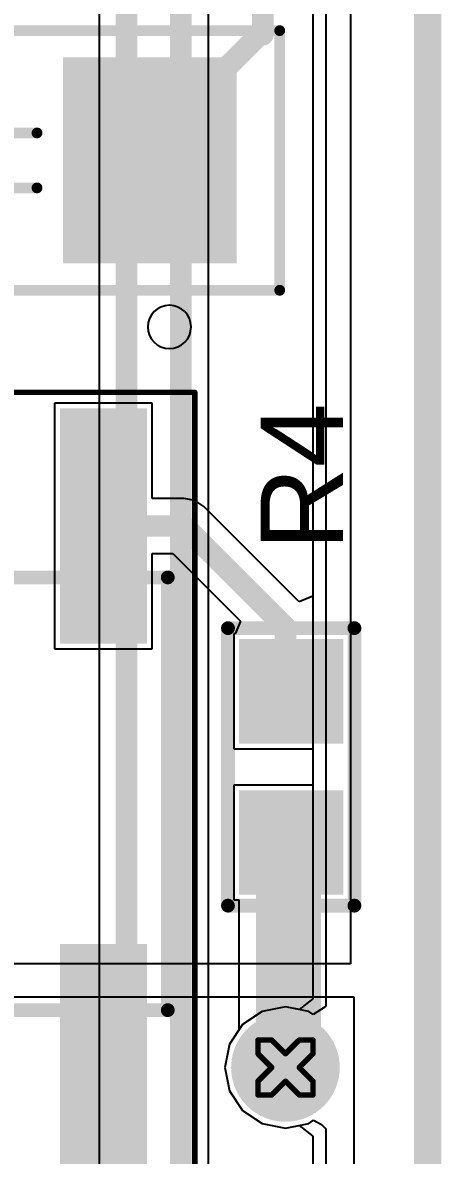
# Model space of a CAD drawing. Header units: inches. Extents: x 0 to 423, y -3 to 110.
# Drawn here: x 60.32 to 64.19, y 25.03 to 35.5 of the extents above; entities that cross this region are included whole.
import ezdxf

# ---------------------------------------------------------------- set-up
doc = ezdxf.new("R2010")
doc.units = ezdxf.units.IN
for name, color, linetype in [('Board Outline', 56, 'Continuous'), ('Bottom Layer', 5, 'Continuous'), ('Bottom Solder', 6, 'Continuous'), ('Drill Drawing', 1, 'Continuous'), ('Mechanical 1', 6, 'Continuous'), ('Mechanical 16', 56, 'Continuous'), ('Mid Layer', 16, 'Continuous'), ('Mid Layer 2', 76, 'Continuous'), ('Top Layer', 1, 'Continuous'), ('Top Overlay', 2, 'Continuous'), ('Top Paste', 8, 'Continuous'), ('Top Solder', 216, 'Continuous'), ('Via Holes', 16, 'Continuous')]:
    doc.layers.add(name, color=color, linetype=linetype)
doc.styles.add('Arial', font='', dxfattribs={"height": 0.2})
doc.styles.get('Arial').set_extended_font_data('Arial')

# ---------------------------------------------------------------- blocks, each defined once
blk = doc.blocks.new('SOIC127P600X175_8N_45')
at = {"layer": 'Top Layer'}
for points in [[(-3.46, 2.205), (-1.49, 2.205), (-1.49, 1.605), (-3.46, 1.605)], [(1.49, 2.205), (3.46, 2.205), (3.46, 1.605), (1.49, 1.605)], [(-3.46, 0.935), (-1.49, 0.935), (-1.49, 0.335), (-3.46, 0.335)], [(1.49, 0.935), (3.46, 0.935), (3.46, 0.335), (1.49, 0.335)], [(-3.46, -0.335), (-1.49, -0.335), (-1.49, -0.935), (-3.46, -0.935)], [(1.49, -0.335), (3.46, -0.335), (3.46, -0.935), (1.49, -0.935)], [(-3.46, -1.605), (-1.49, -1.605), (-1.49, -2.205), (-3.46, -2.205)], [(1.49, -1.605), (3.46, -1.605), (3.46, -2.205), (1.49, -2.205)]]:
    blk.add_hatch(color=1, dxfattribs=at).paths.add_polyline_path(points)
at = {"layer": 'Top Paste'}
for points in [[(-3.46, 2.205), (-1.49, 2.205), (-1.49, 1.605), (-3.46, 1.605)], [(1.49, 2.205), (3.46, 2.205), (3.46, 1.605), (1.49, 1.605)], [(-3.46, 0.935), (-1.49, 0.935), (-1.49, 0.335), (-3.46, 0.335)], [(1.49, 0.935), (3.46, 0.935), (3.46, 0.335), (1.49, 0.335)], [(-3.46, -0.335), (-1.49, -0.335), (-1.49, -0.935), (-3.46, -0.935)], [(1.49, -0.335), (3.46, -0.335), (3.46, -0.935), (1.49, -0.935)], [(-3.46, -1.605), (-1.49, -1.605), (-1.49, -2.205), (-3.46, -2.205)], [(1.49, -1.605), (3.46, -1.605), (3.46, -2.205), (1.49, -2.205)]]:
    blk.add_hatch(color=8, dxfattribs=at).paths.add_polyline_path(points)
at = {"layer": 'Top Solder'}
for points in [[(-3.562, 2.307), (-1.388, 2.307), (-1.388, 1.503), (-3.562, 1.503)], [(1.388, 2.307), (3.562, 2.307), (3.562, 1.503), (1.388, 1.503)], [(-3.562, 1.037), (-1.388, 1.037), (-1.388, 0.233), (-3.562, 0.233)], [(1.388, 1.037), (3.562, 1.037), (3.562, 0.233), (1.388, 0.233)], [(-3.562, -0.233), (-1.388, -0.233), (-1.388, -1.037), (-3.562, -1.037)], [(1.388, -0.233), (3.562, -0.233), (3.562, -1.037), (1.388, -1.037)], [(-3.562, -1.503), (-1.388, -1.503), (-1.388, -2.307), (-3.562, -2.307)], [(1.388, -1.503), (3.562, -1.503), (3.562, -2.307), (1.388, -2.307)]]:
    blk.add_hatch(color=216, dxfattribs=at).paths.add_polyline_path(points)
at = {"layer": 'Mechanical 1'}
for points in [[(-3.71, -2.75, 0.05, 0.05, 0), (-3.71, 2.75, 0.05, 0.05, 0)], [(3.71, 2.75, 0.05, 0.05, 0), (-3.71, 2.75, 0.05, 0.05, 0)], [(3.71, -2.75, 0.05, 0.05, 0), (3.71, 2.75, 0.05, 0.05, 0)], [(-2, -2.5, 0.127, 0.127, 0), (-2, 2.5, 0.127, 0.127, 0)], [(2, 2.5, 0.127, 0.127, 0), (-2, 2.5, 0.127, 0.127, 0)], [(2, -2.5, 0.127, 0.127, 0), (2, 2.5, 0.127, 0.127, 0)], [(2, -2.5, 0.127, 0.127, 0), (-2, -2.5, 0.127, 0.127, 0)], [(3.71, -2.75, 0.05, 0.05, 0), (-3.71, -2.75, 0.05, 0.05, 0)]]:
    blk.add_lwpolyline(points, format="xyseb", dxfattribs=at)
for points, format in [([(-3.722, 2.75, 0.025, 0.025, 1), (-3.697, 2.75, 0.025, 0.025, 1)], "xyseb"), ([(-3.722, 2.75, 0.025, 0.025, 1), (-3.697, 2.75, 0.025, 0.025, 1)], "xyseb"), ([(3.698, 2.75, 0.025, 0.025, 1), (3.723, 2.75, 0.025, 0.025, 1)], "xyseb"), ([(3.698, 2.75, 0.025, 0.025, 1), (3.723, 2.75, 0.025, 0.025, 1)], "xyseb"), ([(-4.115, 2.515, 1), (-4.515, 2.515, 1)], "xyb"), ([(-4.515, 2.515, 1), (-4.515, 2.515, 1)], "xyb"), ([(-4.115, 2.515, 1), (-4.115, 2.515, 1)], "xyb"), ([(-2.032, 2.5, 0.0635, 0.0635, 1), (-1.968, 2.5, 0.0635, 0.0635, 1)], "xyseb"), ([(-2.032, 2.5, 0.0635, 0.0635, 1), (-1.968, 2.5, 0.0635, 0.0635, 1)], "xyseb"), ([(1.968, 2.5, 0.0635, 0.0635, 1), (2.032, 2.5, 0.0635, 0.0635, 1)], "xyseb"), ([(1.968, 2.5, 0.0635, 0.0635, 1), (2.032, 2.5, 0.0635, 0.0635, 1)], "xyseb"), ([(-2.032, -2.5, 0.0635, 0.0635, 1), (-1.968, -2.5, 0.0635, 0.0635, 1)], "xyseb"), ([(-2.032, -2.5, 0.0635, 0.0635, 1), (-1.968, -2.5, 0.0635, 0.0635, 1)], "xyseb"), ([(1.968, -2.5, 0.0635, 0.0635, 1), (2.032, -2.5, 0.0635, 0.0635, 1)], "xyseb"), ([(1.968, -2.5, 0.0635, 0.0635, 1), (2.032, -2.5, 0.0635, 0.0635, 1)], "xyseb"), ([(-3.722, -2.75, 0.025, 0.025, 1), (-3.697, -2.75, 0.025, 0.025, 1)], "xyseb"), ([(-3.722, -2.75, 0.025, 0.025, 1), (-3.697, -2.75, 0.025, 0.025, 1)], "xyseb"), ([(3.698, -2.75, 0.025, 0.025, 1), (3.723, -2.75, 0.025, 0.025, 1)], "xyseb"), ([(3.698, -2.75, 0.025, 0.025, 1), (3.723, -2.75, 0.025, 0.025, 1)], "xyseb")]:
    blk.add_lwpolyline(points, format=format, close=True, dxfattribs=at)
at = {"layer": 'Top Overlay'}
for points, format in [([(-4.115, 2.515, 1), (-4.515, 2.515, 1)], "xyb"), ([(-4.515, 2.515, 1), (-4.515, 2.515, 1)], "xyb"), ([(-4.115, 2.515, 1), (-4.115, 2.515, 1)], "xyb"), ([(-2.032, 2.5, 0.0635, 0.0635, 1), (-1.968, 2.5, 0.0635, 0.0635, 1)], "xyseb"), ([(1.968, 2.5, 0.0635, 0.0635, 1), (2.032, 2.5, 0.0635, 0.0635, 1)], "xyseb"), ([(-2.032, -2.5, 0.0635, 0.0635, 1), (-1.968, -2.5, 0.0635, 0.0635, 1)], "xyseb"), ([(1.968, -2.5, 0.0635, 0.0635, 1), (2.032, -2.5, 0.0635, 0.0635, 1)], "xyseb")]:
    blk.add_lwpolyline(points, format=format, close=True, dxfattribs=at)
for points in [[(2, 2.5, 0.127, 0.127, 0), (-2, 2.5, 0.127, 0.127, 0)], [(2, -2.5, 0.127, 0.127, 0), (-2, -2.5, 0.127, 0.127, 0)]]:
    blk.add_lwpolyline(points, format="xyseb", dxfattribs=at)
blk = doc.blocks.new('C_3216_TANTAL__80')
at = {"layer": 'Top Layer'}
for points in [[(-2.25, 0.85), (-0.85, 0.85), (-0.85, -0.85), (-2.25, -0.85)], [(0.85, 0.85), (2.25, 0.85), (2.25, -0.85), (0.85, -0.85)]]:
    blk.add_hatch(color=1, dxfattribs=at).paths.add_polyline_path(points)
at = {"layer": 'Top Paste'}
for points in [[(-2.25, 0.85), (-0.85, 0.85), (-0.85, -0.85), (-2.25, -0.85)], [(0.85, 0.85), (2.25, 0.85), (2.25, -0.85), (0.85, -0.85)]]:
    blk.add_hatch(color=8, dxfattribs=at).paths.add_polyline_path(points)
at = {"layer": 'Top Solder'}
for points in [[(-2.352, 0.952), (-0.748, 0.952), (-0.748, -0.952), (-2.352, -0.952)], [(0.748, 0.952), (2.352, 0.952), (2.352, -0.952), (0.748, -0.952)]]:
    blk.add_hatch(color=216, dxfattribs=at).paths.add_polyline_path(points)
at = {"layer": 'Mechanical 16'}
for p, q in [((2.667, -1.25), (2.667, 1.25)), ((2.667, 1.25), (3.048, 1.25)), ((3.048, 1.25), (3.048, -1.25)), ((3.048, -1.25), (2.667, -1.25))]:
    blk.add_line(p, q, dxfattribs=at)
for points in [[(-2.75, 1.2, 0.1, 0.1, 0), (-2.75, -1.2, 0.1, 0.1, 0)], [(2.75, 1.2, 0.1, 0.1, 0), (-2.75, 1.2, 0.1, 0.1, 0)], [(0, 1.143, 0.1, 0.1, 0), (0, 0.254, 0.1, 0.1, 0)], [(2.75, 1.2, 0.1, 0.1, 0), (2.75, -1.2, 0.1, 0.1, 0)], [(0, 0.254, 0.1, 0.1, 0), (-0.508, 0.254, 0.1, 0.1, 0)], [(0.508, 0.254, 0.1, 0.1, 0), (0, 0.254, 0.1, 0.1, 0)], [(0, -0.254, 0.1, 0.1, 0), (-0.508, -0.254, 0.1, 0.1, 0)], [(0.508, -0.254, 0.1, 0.1, 0), (0, -0.254, 0.1, 0.1, 0)], [(0, -0.254, 0.1, 0.1, 0), (0, -1.143, 0.1, 0.1, 0)], [(2.75, -1.2, 0.1, 0.1, 0), (-2.75, -1.2, 0.1, 0.1, 0)]]:
    blk.add_lwpolyline(points, format="xyseb", dxfattribs=at)
for points in [[(-2.775, 1.2, 0.05, 0.05, 1), (-2.725, 1.2, 0.05, 0.05, 1)], [(-2.775, 1.2, 0.05, 0.05, 1), (-2.725, 1.2, 0.05, 0.05, 1)], [(-0.025, 1.143, 0.05, 0.05, 1), (0.025, 1.143, 0.05, 0.05, 1)], [(2.725, 1.2, 0.05, 0.05, 1), (2.775, 1.2, 0.05, 0.05, 1)], [(2.725, 1.2, 0.05, 0.05, 1), (2.775, 1.2, 0.05, 0.05, 1)], [(-0.533, 0.254, 0.05, 0.05, 1), (-0.483, 0.254, 0.05, 0.05, 1)], [(-0.025, 0.254, 0.05, 0.05, 1), (0.025, 0.254, 0.05, 0.05, 1)], [(-0.025, 0.254, 0.05, 0.05, 1), (0.025, 0.254, 0.05, 0.05, 1)], [(-0.025, 0.254, 0.05, 0.05, 1), (0.025, 0.254, 0.05, 0.05, 1)], [(0.483, 0.254, 0.05, 0.05, 1), (0.533, 0.254, 0.05, 0.05, 1)], [(-0.533, -0.254, 0.05, 0.05, 1), (-0.483, -0.254, 0.05, 0.05, 1)], [(-0.025, -0.254, 0.05, 0.05, 1), (0.025, -0.254, 0.05, 0.05, 1)], [(-0.025, -0.254, 0.05, 0.05, 1), (0.025, -0.254, 0.05, 0.05, 1)], [(-0.025, -0.254, 0.05, 0.05, 1), (0.025, -0.254, 0.05, 0.05, 1)], [(0.483, -0.254, 0.05, 0.05, 1), (0.533, -0.254, 0.05, 0.05, 1)], [(-2.775, -1.2, 0.05, 0.05, 1), (-2.725, -1.2, 0.05, 0.05, 1)], [(-2.775, -1.2, 0.05, 0.05, 1), (-2.725, -1.2, 0.05, 0.05, 1)], [(-0.025, -1.143, 0.05, 0.05, 1), (0.025, -1.143, 0.05, 0.05, 1)], [(2.725, -1.2, 0.05, 0.05, 1), (2.775, -1.2, 0.05, 0.05, 1)], [(2.725, -1.2, 0.05, 0.05, 1), (2.775, -1.2, 0.05, 0.05, 1)]]:
    blk.add_lwpolyline(points, format="xyseb", close=True, dxfattribs=at)
blk = doc.blocks.new('0603C_TBD_105')
at = {"layer": 'Top Layer'}
for points in [[(-0.381, 0.381), (0.381, 0.381), (0.381, -0.381), (-0.381, -0.381)], [(1.016, 0.381), (1.778, 0.381), (1.778, -0.381), (1.016, -0.381)]]:
    blk.add_hatch(color=1, dxfattribs=at).paths.add_polyline_path(points)
at = {"layer": 'Top Paste'}
for points in [[(-0.381, 0.381), (0.381, 0.381), (0.381, -0.381), (-0.381, -0.381)], [(1.016, 0.381), (1.778, 0.381), (1.778, -0.381), (1.016, -0.381)]]:
    blk.add_hatch(color=8, dxfattribs=at).paths.add_polyline_path(points)
at = {"layer": 'Top Solder'}
for points in [[(-0.483, 0.483), (0.483, 0.483), (0.483, -0.483), (-0.483, -0.483)], [(0.914, 0.483), (1.88, 0.483), (1.88, -0.483), (0.914, -0.483)]]:
    blk.add_hatch(color=216, dxfattribs=at).paths.add_polyline_path(points)
at = {"layer": 'Top Overlay'}
for points in [[(-0.584, 0.584, 0.127, 0.127, 0), (-0.584, -0.584, 0.127, 0.127, 0)], [(-0.584, 0.584, 0.127, 0.127, 0), (1.981, 0.584, 0.127, 0.127, 0)], [(1.981, 0.584, 0.127, 0.127, 0), (1.981, -0.584, 0.127, 0.127, 0)], [(-0.584, -0.584, 0.127, 0.127, 0), (1.981, -0.584, 0.127, 0.127, 0)]]:
    blk.add_lwpolyline(points, format="xyseb", dxfattribs=at)
for points in [[(-0.616, 0.584, 0.0635, 0.0635, 1), (-0.552, 0.584, 0.0635, 0.0635, 1)], [(-0.616, 0.584, 0.0635, 0.0635, 1), (-0.552, 0.584, 0.0635, 0.0635, 1)], [(1.949, 0.584, 0.0635, 0.0635, 1), (2.013, 0.584, 0.0635, 0.0635, 1)], [(1.949, 0.584, 0.0635, 0.0635, 1), (2.013, 0.584, 0.0635, 0.0635, 1)], [(-0.616, -0.584, 0.0635, 0.0635, 1), (-0.552, -0.584, 0.0635, 0.0635, 1)], [(-0.616, -0.584, 0.0635, 0.0635, 1), (-0.552, -0.584, 0.0635, 0.0635, 1)], [(1.949, -0.584, 0.0635, 0.0635, 1), (2.013, -0.584, 0.0635, 0.0635, 1)], [(1.949, -0.584, 0.0635, 0.0635, 1), (2.013, -0.584, 0.0635, 0.0635, 1)]]:
    blk.add_lwpolyline(points, format="xyseb", close=True, dxfattribs=at)

msp = doc.modelspace()

# ---------------------------------------------------------------- hatches: boundary and pattern name
at = {"layer": 'Bottom Layer'}
h = msp.add_hatch(color=5, dxfattribs=at)
edge = h.paths.add_edge_path()
edge.add_arc((62.747, 25.84), 0.4, 0, 360)
at = {"layer": 'Bottom Solder'}
h = msp.add_hatch(color=6, dxfattribs=at)
edge = h.paths.add_edge_path()
edge.add_arc((62.747, 25.84), 0.502, 0, 360)
at = {"layer": 'Mid Layer'}
h = msp.add_hatch(color=16, dxfattribs=at)
edge = h.paths.add_edge_path()
edge.add_arc((62.747, 25.84), 0.4, 0, 360)
at = {"layer": 'Mid Layer 2'}
h = msp.add_hatch(color=76, dxfattribs=at)
edge = h.paths.add_edge_path()
edge.add_arc((62.747, 25.84), 0.4, 0, 360)
at = {"layer": 'Top Layer'}
h = msp.add_hatch(color=1, dxfattribs=at)
edge = h.paths.add_edge_path()
edge.add_arc((62.747, 25.84), 0.4, 0, 360)
at = {"layer": 'Top Solder'}
h = msp.add_hatch(color=216, dxfattribs=at)
edge = h.paths.add_edge_path()
edge.add_arc((62.747, 25.84), 0.502, 0, 360)
at = {"layer": 'Via Holes'}
h = msp.add_hatch(color=7, dxfattribs=at)
edge = h.paths.add_edge_path()
edge.add_arc((62.747, 25.84), 0.2, 0, 360)

# ---------------------------------------------------------------- linework, layer by layer
at = {"layer": 'Board Outline'}
msp.add_lwpolyline([(64.06, 0, 0.254, 0.254, 0), (64.06, 79.42, 0.254, 0.254, 0)], format="xyseb", dxfattribs=at)
at = {"layer": 'Bottom Layer'}
for p, q in [((62.035, 7.36), (62.035, 49.815)), ((61.025, 41.594), (61.025, 8.049)), ((63, 36.463), (63, 35.417)), ((63, 35.417), (63, 34.479)), ((63, 34.479), (63, 32.836)), ((63, 32.836), (63, 32.219)), ((63, 32.219), (63, 30.881)), ((63, 30.881), (63, 30.057)), ((63, 30.057), (63, 28.825)), ((63, 28.825), (63, 27.57)), ((63, 27.57), (63, 26.474)), ((62.747, 26.401), (62.533, 26.358)), ((62.873, 26.376), (62.747, 26.401)), ((63, 26.474), (62.873, 26.376)), ((62.533, 26.358), (62.351, 26.236)), ((62.351, 26.236), (62.229, 26.055)), ((62.229, 26.055), (62.186, 25.84)), ((62.186, 25.84), (62.229, 25.625)), ((62.229, 25.625), (62.351, 25.443)), ((62.351, 25.443), (62.533, 25.322)), ((62.533, 25.322), (62.747, 25.279)), ((62.747, 25.279), (62.873, 25.304)), ((62.873, 25.304), (63, 25.206)), ((63, 25.206), (63, 0.8))]:
    msp.add_line(p, q, dxfattribs=at)
for points in [[(61.28, 50.29, 0.2, 0.2, 0), (61.28, 7.943, 0.2, 0.2, 0)], [(61.78, 49.815, 0.2, 0.2, 0), (61.78, 7.173, 0.2, 0.2, 0)]]:
    msp.add_lwpolyline(points, format="xyseb", dxfattribs=at)
at = {"layer": 'Drill Drawing'}
for points in [[(62.493, 25.967, 0.0508, 0.0508, 0), (62.493, 26.094, 0.0508, 0.0508, 0)], [(62.493, 26.094, 0.0508, 0.0508, 0), (62.62, 26.094, 0.0508, 0.0508, 0)], [(62.62, 26.094, 0.0508, 0.0508, 0), (62.747, 25.967, 0.0508, 0.0508, 0)], [(62.747, 25.967, 0.0508, 0.0508, 0), (62.874, 26.094, 0.0508, 0.0508, 0)], [(62.874, 26.094, 0.0508, 0.0508, 0), (63.001, 26.094, 0.0508, 0.0508, 0)], [(63.001, 25.967, 0.0508, 0.0508, 0), (63.001, 26.094, 0.0508, 0.0508, 0)], [(62.493, 25.967, 0.0508, 0.0508, 0), (62.62, 25.84, 0.0508, 0.0508, 0)], [(62.874, 25.84, 0.0508, 0.0508, 0), (63.001, 25.967, 0.0508, 0.0508, 0)], [(62.493, 25.713, 0.0508, 0.0508, 0), (62.62, 25.84, 0.0508, 0.0508, 0)], [(62.874, 25.84, 0.0508, 0.0508, 0), (63.001, 25.713, 0.0508, 0.0508, 0)], [(62.493, 25.586, 0.0508, 0.0508, 0), (62.493, 25.713, 0.0508, 0.0508, 0)], [(62.62, 25.586, 0.0508, 0.0508, 0), (62.747, 25.713, 0.0508, 0.0508, 0)], [(62.747, 25.713, 0.0508, 0.0508, 0), (62.874, 25.586, 0.0508, 0.0508, 0)], [(63.001, 25.586, 0.0508, 0.0508, 0), (63.001, 25.713, 0.0508, 0.0508, 0)], [(62.493, 25.586, 0.0508, 0.0508, 0), (62.62, 25.586, 0.0508, 0.0508, 0)], [(62.874, 25.586, 0.0508, 0.0508, 0), (63.001, 25.586, 0.0508, 0.0508, 0)]]:
    msp.add_lwpolyline(points, format="xyseb", dxfattribs=at)
for points in [[(62.481, 26.094, 0.0254, 0.0254, 1), (62.506, 26.094, 0.0254, 0.0254, 1)], [(62.481, 26.094, 0.0254, 0.0254, 1), (62.506, 26.094, 0.0254, 0.0254, 1)], [(62.608, 26.094, 0.0254, 0.0254, 1), (62.633, 26.094, 0.0254, 0.0254, 1)], [(62.608, 26.094, 0.0254, 0.0254, 1), (62.633, 26.094, 0.0254, 0.0254, 1)], [(62.862, 26.094, 0.0254, 0.0254, 1), (62.887, 26.094, 0.0254, 0.0254, 1)], [(62.862, 26.094, 0.0254, 0.0254, 1), (62.887, 26.094, 0.0254, 0.0254, 1)], [(62.989, 26.094, 0.0254, 0.0254, 1), (63.014, 26.094, 0.0254, 0.0254, 1)], [(62.989, 26.094, 0.0254, 0.0254, 1), (63.014, 26.094, 0.0254, 0.0254, 1)], [(62.481, 25.967, 0.0254, 0.0254, 1), (62.506, 25.967, 0.0254, 0.0254, 1)], [(62.481, 25.967, 0.0254, 0.0254, 1), (62.506, 25.967, 0.0254, 0.0254, 1)], [(62.735, 25.967, 0.0254, 0.0254, 1), (62.76, 25.967, 0.0254, 0.0254, 1)], [(62.735, 25.967, 0.0254, 0.0254, 1), (62.76, 25.967, 0.0254, 0.0254, 1)], [(62.989, 25.967, 0.0254, 0.0254, 1), (63.014, 25.967, 0.0254, 0.0254, 1)], [(62.989, 25.967, 0.0254, 0.0254, 1), (63.014, 25.967, 0.0254, 0.0254, 1)], [(62.608, 25.84, 0.0254, 0.0254, 1), (62.633, 25.84, 0.0254, 0.0254, 1)], [(62.608, 25.84, 0.0254, 0.0254, 1), (62.633, 25.84, 0.0254, 0.0254, 1)], [(62.862, 25.84, 0.0254, 0.0254, 1), (62.887, 25.84, 0.0254, 0.0254, 1)], [(62.862, 25.84, 0.0254, 0.0254, 1), (62.887, 25.84, 0.0254, 0.0254, 1)], [(62.481, 25.713, 0.0254, 0.0254, 1), (62.506, 25.713, 0.0254, 0.0254, 1)], [(62.481, 25.713, 0.0254, 0.0254, 1), (62.506, 25.713, 0.0254, 0.0254, 1)], [(62.735, 25.713, 0.0254, 0.0254, 1), (62.76, 25.713, 0.0254, 0.0254, 1)], [(62.735, 25.713, 0.0254, 0.0254, 1), (62.76, 25.713, 0.0254, 0.0254, 1)], [(62.989, 25.713, 0.0254, 0.0254, 1), (63.014, 25.713, 0.0254, 0.0254, 1)], [(62.989, 25.713, 0.0254, 0.0254, 1), (63.014, 25.713, 0.0254, 0.0254, 1)], [(62.481, 25.586, 0.0254, 0.0254, 1), (62.506, 25.586, 0.0254, 0.0254, 1)], [(62.481, 25.586, 0.0254, 0.0254, 1), (62.506, 25.586, 0.0254, 0.0254, 1)], [(62.608, 25.586, 0.0254, 0.0254, 1), (62.633, 25.586, 0.0254, 0.0254, 1)], [(62.608, 25.586, 0.0254, 0.0254, 1), (62.633, 25.586, 0.0254, 0.0254, 1)], [(62.862, 25.586, 0.0254, 0.0254, 1), (62.887, 25.586, 0.0254, 0.0254, 1)], [(62.862, 25.586, 0.0254, 0.0254, 1), (62.887, 25.586, 0.0254, 0.0254, 1)], [(62.989, 25.586, 0.0254, 0.0254, 1), (63.014, 25.586, 0.0254, 0.0254, 1)], [(62.989, 25.586, 0.0254, 0.0254, 1), (63.014, 25.586, 0.0254, 0.0254, 1)]]:
    msp.add_lwpolyline(points, format="xyseb", close=True, dxfattribs=at)
at = {"layer": 'Mechanical 1'}
msp.add_lwpolyline([(64.06, 0, 0.254, 0.254, 0), (64.06, 79.42, 0.254, 0.254, 0)], format="xyseb", dxfattribs=at)
at = {"layer": 'Mid Layer'}
for p, q in [((63.119, 36.178), (63.119, 34.948)), ((63.119, 34.948), (63.119, 32.95)), ((63.119, 32.95), (63.119, 32.229)), ((63.119, 32.229), (63.119, 30.881)), ((63.119, 30.881), (63.119, 29.939)), ((63.119, 29.939), (63.119, 28.66)), ((63.119, 28.66), (63.119, 26.406)), ((62.747, 26.401), (62.533, 26.358)), ((62.962, 26.358), (62.747, 26.401)), ((63.106, 26.393), (63.004, 26.33)), ((63.119, 26.406), (63.106, 26.393)), ((62.533, 26.358), (62.351, 26.236)), ((63.004, 26.33), (62.962, 26.358)), ((62.351, 26.236), (62.229, 26.055)), ((62.229, 26.055), (62.186, 25.84)), ((62.186, 25.84), (62.229, 25.625)), ((62.229, 25.625), (62.351, 25.443)), ((62.351, 25.443), (62.533, 25.322)), ((62.962, 25.322), (63.007, 25.352)), ((63.007, 25.352), (63.081, 25.312)), ((62.533, 25.322), (62.747, 25.279)), ((62.747, 25.279), (62.962, 25.322)), ((63.081, 25.312), (63.119, 25.274)), ((63.119, 25.274), (63.119, 25.109)), ((63.119, 25.109), (63.119, 21.651))]:
    msp.add_line(p, q, dxfattribs=at)
at = {"layer": 'Mid Layer 2'}
for p, q in [((63.348, 79.045), (63.348, 26.797)), ((63.348, 26.797), (57.688, 26.797)), ((58.05, 26.492), (63.38, 26.492)), ((63.38, 26.492), (63.38, 11.788))]:
    msp.add_line(p, q, dxfattribs=at)
at = {"layer": 'Top Layer'}
for p, q in [((63, 35.537), (63, 34.403)), ((63, 34.403), (63, 33.145)), ((63, 33.145), (63, 31.98)), ((61.515, 31.98), (60.615, 31.98)), ((60.615, 31.98), (60.615, 29.71)), ((61.515, 31.1), (61.515, 31.98)), ((63, 31.98), (63, 31.385)), ((63, 31.385), (63, 30.197)), ((61.812, 31.1), (61.515, 31.1)), ((61.91, 31.08), (61.812, 31.1)), ((61.992, 31.025), (61.91, 31.08)), ((62.873, 30.145), (61.992, 31.025)), ((61.515, 29.71), (61.515, 30.59)), ((61.515, 30.59), (61.707, 30.59)), ((61.707, 30.59), (62.331, 29.965)), ((63, 30.197), (62.873, 30.145)), ((62.331, 29.965), (62.283, 29.848)), ((62.283, 29.848), (62.269, 29.848)), ((62.269, 29.848), (62.269, 28.786)), ((60.615, 29.71), (61.515, 29.71)), ((62.269, 28.786), (63, 28.786)), ((63, 28.786), (63, 28.451)), ((63, 28.451), (62.269, 28.451)), ((62.269, 28.451), (62.269, 27.389)), ((62.269, 27.389), (62.315, 27.389)), ((62.315, 27.389), (62.315, 26.183)), ((62.315, 26.183), (62.229, 26.055)), ((62.229, 26.055), (62.186, 25.84)), ((62.186, 25.84), (62.229, 25.625)), ((62.229, 25.625), (62.351, 25.443)), ((62.351, 25.443), (62.533, 25.322)), ((62.533, 25.322), (62.747, 25.279)), ((62.747, 25.279), (62.873, 25.304)), ((62.873, 25.304), (63, 25.206)), ((63, 25.206), (63, 9.567))]:
    msp.add_line(p, q, dxfattribs=at)
for points in [[(62.537, 35.386, 0.2, 0.2, 0), (62.537, 36.218, 0.2, 0.2, 0)], [(61.494, 34.374, 0.2, 0.2, 0), (62.506, 35.386, 0.2, 0.2, 0)], [(62.506, 35.386, 0.2, 0.2, 0), (62.537, 35.386, 0.2, 0.2, 0)], [(61.494, 34.224, 0.2, 0.2, 0), (61.494, 34.374, 0.2, 0.2, 0)], [(60.965, 30.845, 0.2, 0.2, 0), (61.065, 30.845, 0.2, 0.2, 0)], [(61.065, 30.845, 0.2, 0.2, 0), (61.812, 30.845, 0.2, 0.2, 0)], [(61.812, 30.845, 0.2, 0.2, 0), (62.747, 29.91, 0.2, 0.2, 0)], [(62.747, 29.37, 0.2, 0.2, 0), (62.747, 29.91, 0.2, 0.2, 0)], [(62.747, 29.37, 0.2, 0.2, 0), (62.8, 29.317, 0.2, 0.2, 0)], [(62.774, 27.894, 0.6, 0.6, 0), (62.8, 27.92, 0.6, 0.6, 0)], [(62.774, 25.866, 0.6, 0.6, 0), (62.774, 27.894, 0.6, 0.6, 0)], [(62.747, 25.84, 0.6, 0.6, 0), (62.774, 25.866, 0.6, 0.6, 0)], [(61.065, 24.322, 0.2, 0.2, 0), (61.065, 25.895, 0.2, 0.2, 0)]]:
    msp.add_lwpolyline(points, format="xyseb", dxfattribs=at)
for points in [[(62.456, 35.386, 0.1, 0.1, 1), (62.556, 35.386, 0.1, 0.1, 1)], [(62.456, 35.386, 0.1, 0.1, 1), (62.556, 35.386, 0.1, 0.1, 1)], [(62.487, 35.386, 0.1, 0.1, 1), (62.587, 35.386, 0.1, 0.1, 1)], [(62.487, 35.386, 0.1, 0.1, 1), (62.587, 35.386, 0.1, 0.1, 1)], [(61.444, 34.374, 0.1, 0.1, 1), (61.544, 34.374, 0.1, 0.1, 1)], [(61.444, 34.374, 0.1, 0.1, 1), (61.544, 34.374, 0.1, 0.1, 1)], [(61.444, 34.224, 0.1, 0.1, 1), (61.544, 34.224, 0.1, 0.1, 1)], [(60.915, 30.845, 0.1, 0.1, 1), (61.015, 30.845, 0.1, 0.1, 1)], [(61.015, 30.845, 0.1, 0.1, 1), (61.115, 30.845, 0.1, 0.1, 1)], [(61.015, 30.845, 0.1, 0.1, 1), (61.115, 30.845, 0.1, 0.1, 1)], [(61.762, 30.845, 0.1, 0.1, 1), (61.862, 30.845, 0.1, 0.1, 1)], [(61.762, 30.845, 0.1, 0.1, 1), (61.862, 30.845, 0.1, 0.1, 1)], [(62.697, 29.91, 0.1, 0.1, 1), (62.797, 29.91, 0.1, 0.1, 1)], [(62.697, 29.91, 0.1, 0.1, 1), (62.797, 29.91, 0.1, 0.1, 1)], [(62.697, 29.37, 0.1, 0.1, 1), (62.797, 29.37, 0.1, 0.1, 1)], [(62.697, 29.37, 0.1, 0.1, 1), (62.797, 29.37, 0.1, 0.1, 1)], [(62.75, 29.317, 0.1, 0.1, 1), (62.85, 29.317, 0.1, 0.1, 1)], [(62.624, 27.894, 0.3, 0.3, 1), (62.924, 27.894, 0.3, 0.3, 1)], [(62.624, 27.894, 0.3, 0.3, 1), (62.924, 27.894, 0.3, 0.3, 1)], [(62.65, 27.92, 0.3, 0.3, 1), (62.95, 27.92, 0.3, 0.3, 1)], [(62.597, 25.84, 0.3, 0.3, 1), (62.897, 25.84, 0.3, 0.3, 1)], [(62.624, 25.866, 0.3, 0.3, 1), (62.924, 25.866, 0.3, 0.3, 1)], [(62.624, 25.866, 0.3, 0.3, 1), (62.924, 25.866, 0.3, 0.3, 1)], [(61.015, 25.895, 0.1, 0.1, 1), (61.115, 25.895, 0.1, 0.1, 1)]]:
    msp.add_lwpolyline(points, format="xyseb", close=True, dxfattribs=at)

# ---------------------------------------------------------------- block references
for name, p, rotation in [('C_3216_TANTAL__80', (59.944, 34.224), 180), ('SOIC127P600X175_8N_45', (59.16, 28.37), 270), ('0603C_TBD_105', (62.8, 27.92), 90)]:
    msp.add_blockref(name, p, dxfattribs=dict(rotation=rotation))

# ---------------------------------------------------------------- texts
at = {"layer": 'Top Overlay', "style": 'Arial'}
msp.add_text('R4', height=0.762, rotation=90, dxfattribs=at).set_placement((63.28, 30.62))

doc.saveas('drawing.dxf')
